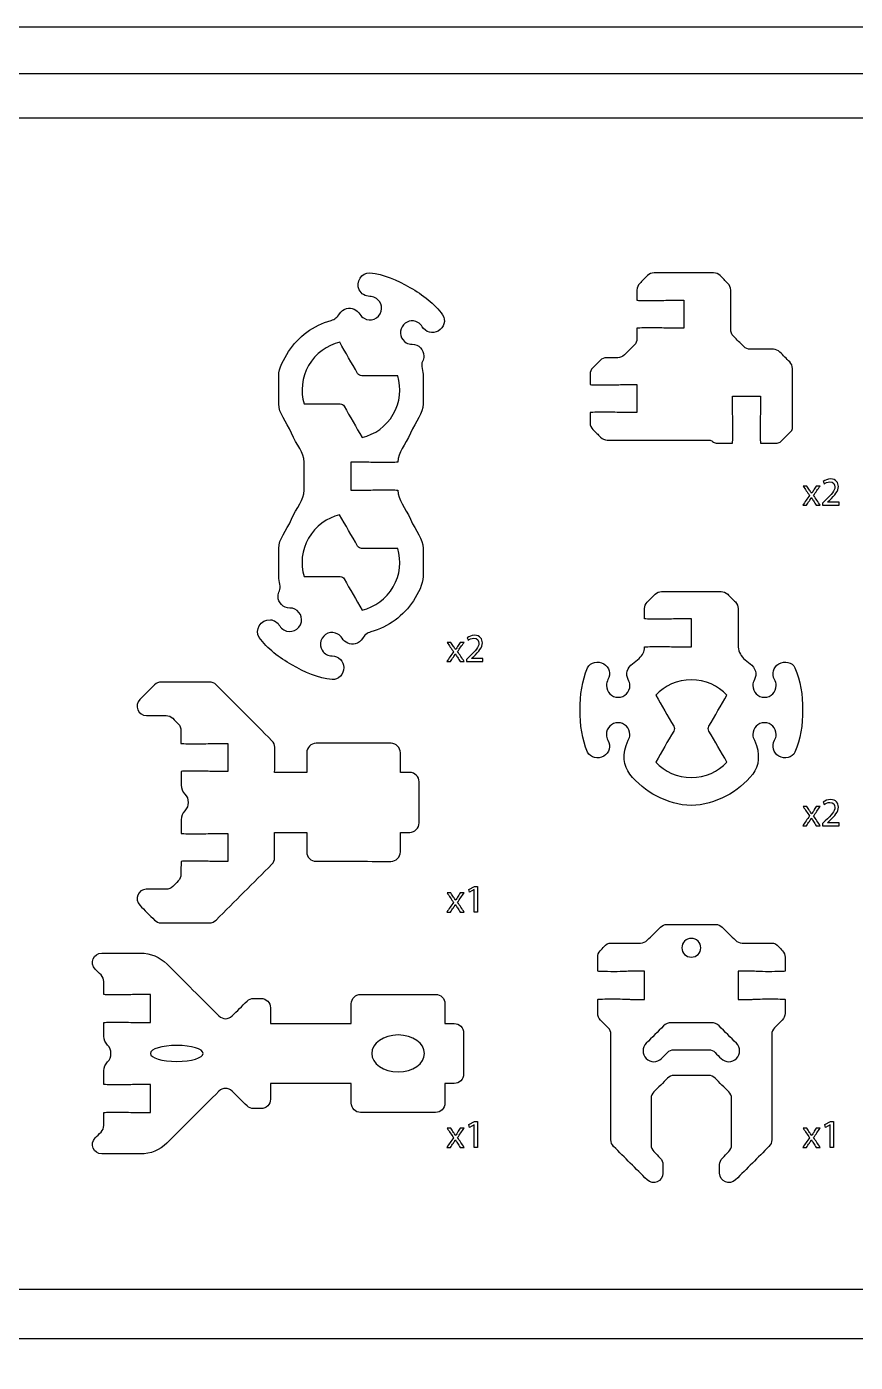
# Model space of a CAD drawing. Extents: x 0 to 465, y 0 to 285.
# Drawn here: x 291.2 to 379.7, y 142.7 to 285.2 of the extents above; entities that cross this region are included whole.
import ezdxf

# ---------------------------------------------------------------- set-up
doc = ezdxf.new("R2010")
doc.units = 0
doc.header["$MEASUREMENT"] = 0
doc.layers.add('DEFAULT', color=18, linetype='CONTINUOUS')

msp = doc.modelspace()

# ---------------------------------------------------------------- linework, layer by layer
at = {"layer": 'DEFAULT', "color": 18}
for points in [[(465.18, 0.18), (0.18, 0.18), (0.18, 285.18), (465.18, 285.18)], [(460.18, 145.18), (5.18, 145.18), (5.18, 280.18), (460.18, 280.18)], [(455.18, 150.45), (80.18, 150.45), (80.18, 275.45), (455.18, 275.45)], [(338.98, 193.11), (338.97, 193.11), (338.49, 192.85), (338.42, 193.13), (339.02, 193.45), (339.34, 193.45), (339.34, 190.7), (338.98, 190.7)], [(338.98, 168), (338.97, 168), (338.49, 167.74), (338.42, 168.03), (339.02, 168.35), (339.34, 168.35), (339.34, 165.6), (338.98, 165.6)], [(376.99, 168), (376.98, 168), (376.5, 167.74), (376.43, 168.03), (377.03, 168.35), (377.35, 168.35), (377.35, 165.6), (376.99, 165.6)]]:
    msp.add_lwpolyline(points, close=True, dxfattribs=at)
at = {"layer": 'DEFAULT', "color": 1}
for points, knots in [([(335.61, 254.42), (334.76, 255.64), (333.5, 256.57), (332.13, 257.36), (330.76, 258.15), (329.33, 258.78), (327.84, 258.91), (326.97, 258.98), (326.31, 257.97), (326.72, 257.1), (326.92, 256.67), (327.38, 256.4), (327.85, 256.4), (328.24, 256.4), (328.62, 256.22), (328.88, 255.84), (329.08, 255.54), (329.15, 255.16), (329.05, 254.81), (328.81, 254), (327.9, 253.67), (327.22, 254.07), (327.03, 254.17), (326.88, 254.32), (326.78, 254.49), (326.47, 254.98), (325.91, 255.27), (325.36, 255.11), (325.01, 255.01), (324.76, 254.81), (324.61, 254.54), (324.4, 254.21), (324.09, 253.95), (323.71, 253.84), (321.84, 253.31), (320.2, 252.11), (319.16, 250.51), (318.66, 249.73), (318.12, 248.73), (318.12, 247.93), (318.12, 246.93), (318.12, 245.93), (318.12, 244.93), (318.12, 243.86), (318.9, 243.14), (319.47, 241.82), (320.04, 240.51), (320.82, 239.79), (320.82, 238.72), (320.82, 237.72), (320.82, 236.72), (320.82, 235.72), (320.82, 234.65), (320.04, 233.92), (319.47, 232.62), (318.9, 231.3), (318.12, 230.58), (318.12, 229.51), (318.12, 228.51), (318.12, 227.51), (318.12, 226.51), (318.12, 225.99), (318.39, 225.34), (318.2, 224.99), (318.1, 224.82), (318.04, 224.62), (318.04, 224.4), (318.04, 223.71), (318.6, 223.15), (319.3, 223.15), (319.66, 223.15), (320.03, 222.99), (320.28, 222.67), (320.51, 222.39), (320.6, 222.02), (320.53, 221.67), (320.35, 220.78), (319.38, 220.4), (318.67, 220.82), (318.48, 220.92), (318.34, 221.07), (318.23, 221.24), (318.01, 221.6), (317.64, 221.87), (317.22, 221.9), (316.16, 221.96), (315.52, 220.78), (316.04, 220.02), (316.89, 218.79), (318.16, 217.87), (319.52, 217.08), (320.89, 216.29), (322.33, 215.66), (323.81, 215.53), (324.5, 215.47), (325.06, 216.1), (325.06, 216.79), (325.06, 217.48), (324.5, 218.04), (323.81, 218.04), (323.41, 218.04), (323.01, 218.22), (322.75, 218.64), (322.56, 218.94), (322.51, 219.32), (322.62, 219.65), (322.87, 220.45), (323.76, 220.76), (324.44, 220.37), (324.62, 220.27), (324.77, 220.11), (324.88, 219.94), (325.18, 219.46), (325.74, 219.18), (326.29, 219.33), (326.64, 219.42), (326.89, 219.64), (327.05, 219.9), (327.25, 220.24), (327.57, 220.49), (327.95, 220.6), (329.82, 221.13), (331.46, 222.33), (332.49, 223.93), (333, 224.71), (333.53, 225.71), (333.53, 226.51), (333.53, 227.51), (333.53, 228.51), (333.53, 229.51), (333.53, 230.58), (332.75, 231.3), (332.18, 232.62), (331.61, 233.92), (330.83, 234.65), (330.83, 235.72), (330.83, 235.75), (330.04, 235.77), (329.08, 235.77), (328.11, 235.77), (327.61, 235.72), (327.33, 235.72), (326.83, 235.72), (326.33, 235.72), (325.83, 235.72), (325.83, 236.72), (325.83, 237.72), (325.83, 238.72), (326.33, 238.72), (326.83, 238.72), (327.33, 238.72), (327.61, 238.72), (328.11, 238.67), (329.08, 238.67), (330.04, 238.67), (330.83, 238.69), (330.83, 238.72), (330.83, 239.79), (331.61, 240.51), (332.18, 241.82), (332.75, 243.14), (333.53, 243.86), (333.53, 244.93), (333.53, 245.93), (333.53, 246.93), (333.53, 247.93), (333.53, 248.33), (333.27, 249.1), (333.46, 249.45), (333.56, 249.62), (333.61, 249.82), (333.61, 250.04), (333.61, 250.73), (333.05, 251.29), (332.36, 251.29), (332.14, 251.29), (331.93, 251.35), (331.73, 251.46), (331.14, 251.8), (330.93, 252.57), (331.28, 253.17), (331.62, 253.76), (332.39, 253.97), (332.98, 253.62), (333.18, 253.51), (333.34, 253.35), (333.44, 253.17), (333.79, 252.57), (334.55, 252.36), (335.15, 252.71), (335.75, 253.05), (336.01, 253.85), (335.61, 254.42)], [1, 1, 1, 1, 2, 2, 2, 3, 3, 3, 4, 4, 4, 5, 5, 5, 6, 6, 6, 7, 7, 7, 8, 8, 8, 9, 9, 9, 10, 10, 10, 11, 11, 11, 12, 12, 12, 13, 13, 13, 14, 14, 14, 22.5, 22.5, 22.5, 23.5, 23.5, 23.5, 24.5, 24.5, 24.5, 33, 33, 33, 34, 34, 34, 35, 35, 35, 43.5, 43.5, 43.5, 44.5, 44.5, 44.5, 45.5, 45.5, 45.5, 46.5, 46.5, 46.5, 47.5, 47.5, 47.5, 48.5, 48.5, 48.5, 49.5, 49.5, 49.5, 50.5, 50.5, 50.5, 51.5, 51.5, 51.5, 52.5, 52.5, 52.5, 53.5, 53.5, 53.5, 54.5, 54.5, 54.5, 55.5, 55.5, 55.5, 56.5, 56.5, 56.5, 57.5, 57.5, 57.5, 58.5, 58.5, 58.5, 59.5, 59.5, 59.5, 60.5, 60.5, 60.5, 61.5, 61.5, 61.5, 62.5, 62.5, 62.5, 63.5, 63.5, 63.5, 64.5, 64.5, 64.5, 65.5, 65.5, 65.5, 74, 74, 74, 75, 75, 75, 76, 76, 76, 77, 77, 77, 78, 78, 78, 82.26, 82.26, 82.26, 90.76, 90.76, 90.76, 95.02, 95.02, 95.02, 96.02, 96.02, 96.02, 97.02, 97.02, 97.02, 98.02, 98.02, 98.02, 99.02, 99.02, 99.02, 107.52, 107.52, 107.52, 108.52, 108.52, 108.52, 109.52, 109.52, 109.52, 110.52, 110.52, 110.52, 111.52, 111.52, 111.52, 112.52, 112.52, 112.52, 113.52, 113.52, 113.52, 114.52, 114.52, 114.52, 115.52, 115.52, 115.52, 116.52, 116.52, 116.52, 116.52]), ([(364.44, 240.91), (364.33, 241.01), (364.2, 241.08), (364.06, 241.08), (360.43, 241.08), (356.81, 241.08), (353.19, 241.08), (352.92, 241.08), (352.67, 241.19), (352.48, 241.38), (352.2, 241.65), (351.93, 241.93), (351.66, 242.2), (351.46, 242.39), (351.36, 242.64), (351.36, 242.91), (351.36, 243.27), (351.36, 243.63), (351.36, 244), (351.36, 244.02), (352.14, 244.05), (353.11, 244.05), (354.08, 244.05), (354.58, 244), (354.86, 244), (355.36, 244), (355.86, 244), (356.36, 244), (356.36, 245), (356.36, 246), (356.36, 247), (355.86, 247), (355.36, 247), (354.86, 247), (354.58, 247), (354.08, 246.95), (353.11, 246.95), (352.14, 246.95), (351.36, 246.97), (351.36, 247), (351.36, 247.36), (351.36, 247.72), (351.36, 248.08), (351.36, 248.35), (351.46, 248.6), (351.65, 248.79), (351.92, 249.05), (352.18, 249.31), (352.44, 249.57), (352.63, 249.76), (352.88, 249.86), (353.14, 249.86), (353.54, 249.86), (353.93, 249.86), (354.32, 249.86), (354.58, 249.86), (354.84, 249.97), (355.02, 250.16), (355.37, 250.5), (355.72, 250.85), (356.07, 251.2), (356.26, 251.39), (356.36, 251.64), (356.36, 251.91), (356.36, 252.27), (356.36, 252.63), (356.36, 253), (356.36, 253.02), (357.14, 253.05), (358.11, 253.05), (359.08, 253.05), (359.58, 253), (359.86, 253), (360.36, 253), (360.86, 253), (361.36, 253), (361.36, 254), (361.36, 255), (361.36, 256), (360.86, 256), (360.36, 256), (359.86, 256), (359.58, 256), (359.08, 255.95), (358.11, 255.95), (357.19, 255.95), (356.44, 255.96), (356.36, 256), (356.36, 256.36), (356.36, 256.72), (356.36, 257.08), (356.36, 257.34), (356.47, 257.6), (356.66, 257.79), (356.93, 258.06), (357.21, 258.34), (357.49, 258.62), (357.68, 258.8), (357.93, 258.91), (358.2, 258.91), (360.31, 258.91), (362.42, 258.91), (364.54, 258.91), (364.8, 258.91), (365.06, 258.8), (365.24, 258.62), (365.52, 258.34), (365.8, 258.06), (366.07, 257.79), (366.26, 257.6), (366.37, 257.34), (366.37, 257.08), (366.37, 255.68), (366.37, 254.27), (366.37, 252.87), (366.37, 252.61), (366.47, 252.35), (366.66, 252.16), (367.03, 251.79), (367.4, 251.42), (367.77, 251.05), (367.96, 250.86), (368.21, 250.76), (368.48, 250.76), (369.29, 250.76), (370.11, 250.76), (370.93, 250.76), (371.19, 250.76), (371.45, 250.65), (371.63, 250.46), (371.98, 250.11), (372.33, 249.76), (372.68, 249.41), (372.87, 249.22), (372.97, 248.97), (372.97, 248.71), (372.97, 246.6), (372.97, 244.5), (372.97, 242.4), (372.97, 242.25), (372.92, 242.11), (372.81, 242.01), (372.45, 241.65), (372.09, 241.28), (371.72, 240.92), (371.62, 240.82), (371.48, 240.76), (371.33, 240.76), (370.74, 240.76), (370.15, 240.76), (369.56, 240.76), (369.53, 240.76), (369.51, 241.54), (369.51, 242.51), (369.51, 243.48), (369.56, 243.97), (369.56, 244.26), (369.56, 244.76), (369.56, 245.26), (369.56, 245.76), (368.56, 245.76), (367.56, 245.76), (366.56, 245.76), (366.56, 245.26), (366.56, 244.76), (366.56, 244.26), (366.56, 243.97), (366.61, 243.48), (366.61, 242.51), (366.61, 241.54), (366.59, 240.76), (366.56, 240.76), (365.98, 240.76), (365.4, 240.76), (364.82, 240.76), (364.68, 240.76), (364.54, 240.81), (364.44, 240.91)], [1, 1, 1, 1, 2, 2, 2, 32.806, 32.806, 32.806, 33.806, 33.806, 33.806, 37.108902, 37.108902, 37.108902, 38.108902, 38.108902, 38.108902, 41.198902, 41.198902, 41.198902, 42.198902, 42.198902, 42.198902, 43.198902, 43.198902, 43.198902, 47.448902, 47.448902, 47.448902, 55.948902, 55.948902, 55.948902, 60.198902, 60.198902, 60.198902, 61.198902, 61.198902, 61.198902, 62.198902, 62.198902, 62.198902, 65.268902, 65.268902, 65.268902, 66.268902, 66.268902, 66.268902, 69.42334, 69.42334, 69.42334, 70.42334, 70.42334, 70.42334, 73.75034, 73.75034, 73.75034, 74.75034, 74.75034, 74.75034, 78.935705, 78.935705, 78.935705, 79.935705, 79.935705, 79.935705, 83.021705, 83.021705, 83.021705, 84.021705, 84.021705, 84.021705, 85.021705, 85.021705, 85.021705, 89.271705, 89.271705, 89.271705, 97.771705, 97.771705, 97.771705, 102.021705, 102.021705, 102.021705, 103.021705, 103.021705, 103.021705, 104.021705, 104.021705, 104.021705, 107.091705, 107.091705, 107.091705, 108.091705, 108.091705, 108.091705, 111.415107, 111.415107, 111.415107, 112.415107, 112.415107, 112.415107, 130.392107, 130.392107, 130.392107, 131.392107, 131.392107, 131.392107, 134.714802, 134.714802, 134.714802, 135.714802, 135.714802, 135.714802, 147.642802, 147.642802, 147.642802, 148.642802, 148.642802, 148.642802, 153.103941, 153.103941, 153.103941, 154.103941, 154.103941, 154.103941, 161.042941, 161.042941, 161.042941, 162.042941, 162.042941, 162.042941, 166.248815, 166.248815, 166.248815, 167.248815, 167.248815, 167.248815, 185.116815, 185.116815, 185.116815, 186.116815, 186.116815, 186.116815, 190.479669, 190.479669, 190.479669, 191.479669, 191.479669, 191.479669, 196.500669, 196.500669, 196.500669, 197.500669, 197.500669, 197.500669, 198.500669, 198.500669, 198.500669, 202.750669, 202.750669, 202.750669, 211.250669, 211.250669, 211.250669, 215.500669, 215.500669, 215.500669, 216.500669, 216.500669, 216.500669, 217.500669, 217.500669, 217.500669, 222.452669, 222.452669, 222.452669, 223.452669, 223.452669, 223.452669, 223.452669]), ([(330.34, 243.82), (329.59, 242.52), (328.37, 241.67), (327.02, 241.35), (326.38, 242.46), (325.74, 243.57), (325.1, 244.68), (325.01, 244.84), (324.85, 244.93), (324.67, 244.93), (323.38, 244.93), (322.1, 244.93), (320.82, 244.93), (320.43, 246.26), (320.56, 247.74), (321.3, 249.04), (322.05, 250.34), (323.28, 251.19), (324.63, 251.51), (325.26, 250.4), (325.9, 249.29), (326.54, 248.18), (326.63, 248.03), (326.8, 247.93), (326.98, 247.93), (328.26, 247.93), (329.54, 247.93), (330.82, 247.93), (331.22, 246.6), (331.09, 245.12), (330.34, 243.82)], [1, 1, 1, 1, 2, 2, 2, 12.903949, 12.903949, 12.903949, 13.903949, 13.903949, 13.903949, 24.803949, 24.803949, 24.803949, 25.803949, 25.803949, 25.803949, 26.803949, 26.803949, 26.803949, 37.685576, 37.685576, 37.685576, 38.685576, 38.685576, 38.685576, 49.575576, 49.575576, 49.575576, 50.575576, 50.575576, 50.575576, 50.575576]), ([(326.54, 229.76), (326.63, 229.61), (326.8, 229.51), (326.97, 229.51), (328.25, 229.51), (329.54, 229.51), (330.82, 229.51), (331.22, 228.18), (331.09, 226.7), (330.34, 225.41), (329.59, 224.1), (328.37, 223.25), (327.02, 222.94), (326.38, 224.04), (325.74, 225.15), (325.1, 226.26), (325.01, 226.42), (324.85, 226.51), (324.67, 226.51), (323.39, 226.51), (322.11, 226.51), (320.83, 226.51), (320.42, 227.84), (320.55, 229.32), (321.3, 230.62), (322.05, 231.92), (323.27, 232.77), (324.62, 233.09), (325.26, 231.98), (325.9, 230.87), (326.54, 229.76)], [10.90028, 10.90028, 10.90028, 10.90028, 11.90028, 11.90028, 11.90028, 22.80028, 22.80028, 22.80028, 23.80028, 23.80028, 23.80028, 24.80028, 24.80028, 24.80028, 35.6869, 35.6869, 35.6869, 36.6869, 36.6869, 36.6869, 47.5669, 47.5669, 47.5669, 48.5669, 48.5669, 48.5669, 49.5669, 49.5669, 49.5669, 60.46718, 60.46718, 60.46718, 60.46718]), ([(373.23, 216.76), (372.93, 217.39), (372.12, 217.56), (371.52, 217.21), (370.92, 216.87), (370.71, 216.11), (371.06, 215.51), (371.16, 215.33), (371.23, 215.11), (371.23, 214.89), (371.23, 214.19), (370.67, 213.63), (369.98, 213.63), (369.29, 213.63), (368.73, 214.19), (368.73, 214.89), (368.73, 215.11), (368.79, 215.32), (368.9, 215.51), (369.24, 216.1), (369, 216.79), (368.45, 217.21), (368.23, 217.38), (367.95, 217.57), (367.75, 217.77), (367.38, 218.14), (367.17, 218.65), (367.17, 219.18), (367.17, 220.48), (367.17, 221.79), (367.17, 223.09), (367.17, 223.36), (367.06, 223.61), (366.87, 223.8), (366.6, 224.07), (366.32, 224.35), (366.05, 224.63), (365.86, 224.81), (365.6, 224.91), (365.34, 224.91), (363.23, 224.91), (361.11, 224.91), (359, 224.91), (358.74, 224.91), (358.48, 224.81), (358.29, 224.62), (358.02, 224.35), (357.74, 224.07), (357.47, 223.79), (357.27, 223.61), (357.17, 223.35), (357.17, 223.09), (357.17, 222.73), (357.17, 222.36), (357.17, 222), (357.17, 221.98), (357.96, 221.95), (358.92, 221.95), (359.89, 221.95), (360.39, 222), (360.67, 222), (361.17, 222), (361.67, 222), (362.17, 222), (362.17, 221), (362.17, 220), (362.17, 219), (361.67, 219), (361.17, 219), (360.67, 219), (360.39, 219), (359.89, 219.05), (358.92, 219.05), (358, 219.05), (357.25, 219.03), (357.18, 219), (357.18, 218.47), (356.96, 218.14), (356.59, 217.77), (356.4, 217.57), (356.11, 217.38), (355.89, 217.21), (355.35, 216.8), (355.09, 216.1), (355.44, 215.51), (355.55, 215.32), (355.61, 215.11), (355.61, 214.89), (355.61, 214.19), (355.05, 213.63), (354.35, 213.63), (353.67, 213.63), (353.11, 214.19), (353.11, 214.89), (353.11, 215.11), (353.17, 215.33), (353.27, 215.51), (353.62, 216.11), (353.41, 216.87), (352.81, 217.21), (352.22, 217.56), (351.39, 217.39), (351.1, 216.76), (350.47, 215.41), (350.3, 213.86), (350.3, 212.28), (350.3, 210.7), (350.47, 209.13), (351.1, 207.79), (351.39, 207.16), (352.22, 206.99), (352.81, 207.33), (353.41, 207.68), (353.62, 208.44), (353.27, 209.04), (353.16, 209.23), (353.1, 209.44), (353.1, 209.66), (353.1, 210.36), (353.66, 210.92), (354.35, 210.92), (355.04, 210.92), (355.6, 210.36), (355.6, 209.66), (355.6, 209.44), (355.52, 209.23), (355.43, 209.04), (354.76, 207.56), (354.92, 206.3), (355.61, 205.42), (357.11, 203.52), (359.6, 202.17), (362.16, 202.07), (364.74, 202.17), (367.22, 203.52), (368.72, 205.42), (369.41, 206.3), (369.57, 207.56), (368.9, 209.04), (368.81, 209.23), (368.73, 209.44), (368.73, 209.66), (368.73, 210.36), (369.29, 210.92), (369.98, 210.92), (370.67, 210.92), (371.23, 210.36), (371.23, 209.66), (371.23, 209.44), (371.17, 209.23), (371.06, 209.04), (370.72, 208.44), (370.92, 207.68), (371.52, 207.33), (372.12, 206.99), (372.94, 207.16), (373.23, 207.79), (373.87, 209.13), (374.04, 210.7), (374.04, 212.28), (374.04, 213.86), (373.87, 215.41), (373.23, 216.76)], [1, 1, 1, 1, 2, 2, 2, 3, 3, 3, 4, 4, 4, 5, 5, 5, 6, 6, 6, 7, 7, 7, 8, 8, 8, 9, 9, 9, 10, 10, 10, 21.080005, 21.080005, 21.080005, 22.080005, 22.080005, 22.080005, 25.396343, 25.396343, 25.396343, 26.396343, 26.396343, 26.396343, 44.366343, 44.366343, 44.366343, 45.366343, 45.366343, 45.366343, 48.689745, 48.689745, 48.689745, 49.689745, 49.689745, 49.689745, 52.769745, 52.769745, 52.769745, 53.769745, 53.769745, 53.769745, 54.769745, 54.769745, 54.769745, 59.019745, 59.019745, 59.019745, 67.519745, 67.519745, 67.519745, 71.769745, 71.769745, 71.769745, 72.769745, 72.769745, 72.769745, 73.769745, 73.769745, 73.769745, 74.769745, 74.769745, 74.769745, 75.769745, 75.769745, 75.769745, 76.769745, 76.769745, 76.769745, 77.769745, 77.769745, 77.769745, 78.769745, 78.769745, 78.769745, 79.769745, 79.769745, 79.769745, 80.769745, 80.769745, 80.769745, 81.769745, 81.769745, 81.769745, 82.769745, 82.769745, 82.769745, 83.769745, 83.769745, 83.769745, 84.769745, 84.769745, 84.769745, 85.769745, 85.769745, 85.769745, 86.769745, 86.769745, 86.769745, 87.769745, 87.769745, 87.769745, 88.769745, 88.769745, 88.769745, 89.769745, 89.769745, 89.769745, 90.769745, 90.769745, 90.769745, 91.769745, 91.769745, 91.769745, 92.769745, 92.769745, 92.769745, 93.769745, 93.769745, 93.769745, 94.769745, 94.769745, 94.769745, 95.769745, 95.769745, 95.769745, 96.769745, 96.769745, 96.769745, 97.769745, 97.769745, 97.769745, 98.769745, 98.769745, 98.769745, 99.769745, 99.769745, 99.769745, 100.769745, 100.769745, 100.769745, 101.769745, 101.769745, 101.769745, 102.769745, 102.769745, 102.769745, 102.769745]), ([(308.09, 201.51), (308.57, 202.01), (308.57, 202.81), (308.09, 203.31), (307.84, 203.56), (307.69, 203.89), (307.69, 204.25), (307.69, 204.73), (307.69, 205.22), (307.69, 205.71), (307.69, 205.74), (308.47, 205.76), (309.44, 205.76), (310.4, 205.76), (310.9, 205.71), (311.19, 205.71), (311.69, 205.71), (312.19, 205.71), (312.69, 205.71), (312.69, 206.71), (312.69, 207.71), (312.69, 208.71), (312.19, 208.71), (311.69, 208.71), (311.19, 208.71), (310.9, 208.71), (310.4, 208.66), (309.44, 208.66), (308.47, 208.66), (307.69, 208.68), (307.68, 208.71), (307.68, 209.17), (307.68, 209.62), (307.68, 210.08), (307.68, 210.35), (307.58, 210.6), (307.39, 210.79), (307.19, 210.99), (307, 211.19), (306.8, 211.39), (306.61, 211.57), (306.36, 211.68), (306.09, 211.68), (305.39, 211.68), (304.69, 211.68), (303.99, 211.68), (303.1, 211.68), (302.65, 212.76), (303.28, 213.39), (303.81, 213.91), (304.33, 214.44), (304.86, 214.97), (305.05, 215.15), (305.3, 215.26), (305.57, 215.26), (307.29, 215.26), (309, 215.26), (310.72, 215.26), (310.99, 215.26), (311.24, 215.15), (311.43, 214.97), (313.42, 212.98), (315.41, 210.99), (317.39, 209), (317.58, 208.81), (317.69, 208.56), (317.69, 208.29), (317.69, 207.4), (317.69, 206.51), (317.68, 205.62), (318.82, 205.62), (319.96, 205.62), (321.1, 205.62), (321.1, 206.32), (321.11, 207.02), (321.11, 207.72), (321.11, 208.27), (321.55, 208.72), (322.11, 208.72), (324.77, 208.72), (327.44, 208.72), (330.11, 208.72), (330.66, 208.72), (331.1, 208.27), (331.1, 207.72), (331.1, 207.02), (331.1, 206.32), (331.1, 205.62), (331.44, 205.62), (331.77, 205.62), (332.1, 205.61), (332.65, 205.61), (333.1, 205.17), (333.1, 204.62), (333.1, 203.15), (333.1, 201.69), (333.1, 200.22), (333.1, 199.67), (332.65, 199.22), (332.1, 199.22), (331.77, 199.22), (331.44, 199.22), (331.1, 199.22), (331.1, 198.52), (331.1, 197.82), (331.1, 197.13), (331.1, 196.57), (330.65, 196.12), (330.1, 196.12), (327.43, 196.13), (324.77, 196.13), (322.1, 196.13), (321.55, 196.13), (321.1, 196.58), (321.1, 197.13), (321.1, 197.83), (321.1, 198.53), (321.1, 199.22), (319.96, 199.22), (318.82, 199.22), (317.68, 199.22), (317.68, 198.33), (317.68, 197.43), (317.68, 196.53), (317.68, 196.26), (317.58, 196.01), (317.39, 195.82), (315.4, 193.83), (313.41, 191.84), (311.43, 189.86), (311.24, 189.67), (310.98, 189.56), (310.72, 189.56), (309, 189.56), (307.28, 189.56), (305.56, 189.56), (305.3, 189.56), (305.05, 189.67), (304.86, 189.86), (304.33, 190.38), (303.8, 190.91), (303.28, 191.44), (302.65, 192.07), (303.09, 193.14), (303.98, 193.14), (304.69, 193.14), (305.39, 193.14), (306.09, 193.14), (306.36, 193.14), (306.61, 193.25), (306.8, 193.44), (307, 193.63), (307.19, 193.83), (307.39, 194.03), (307.58, 194.22), (307.68, 194.47), (307.68, 194.74), (307.68, 195.2), (307.68, 195.65), (307.69, 196.11), (307.69, 196.14), (308.47, 196.16), (309.44, 196.16), (310.4, 196.16), (310.9, 196.11), (311.19, 196.11), (311.69, 196.11), (312.19, 196.11), (312.69, 196.11), (312.69, 197.11), (312.69, 198.11), (312.69, 199.11), (312.19, 199.11), (311.69, 199.11), (311.19, 199.11), (310.9, 199.11), (310.4, 199.06), (309.44, 199.06), (308.47, 199.06), (307.69, 199.09), (307.69, 199.11), (307.69, 199.6), (307.69, 200.09), (307.69, 200.57), (307.69, 200.93), (307.84, 201.26), (308.09, 201.51)], [1, 1, 1, 1, 2, 2, 2, 3, 3, 3, 7.144, 7.144, 7.144, 8.144, 8.144, 8.144, 9.144, 9.144, 9.144, 13.394, 13.394, 13.394, 21.894, 21.894, 21.894, 26.144, 26.144, 26.144, 27.144, 27.144, 27.144, 28.154, 28.154, 28.154, 32.052, 32.052, 32.052, 33.052, 33.052, 33.052, 35.420818, 35.420818, 35.420818, 36.420818, 36.420818, 36.420818, 42.387818, 42.387818, 42.387818, 43.387818, 43.387818, 43.387818, 49.724202, 49.724202, 49.724202, 50.724202, 50.724202, 50.724202, 65.336202, 65.336202, 65.336202, 66.336202, 66.336202, 66.336202, 90.247725, 90.247725, 90.247725, 91.247725, 91.247725, 91.247725, 98.831729, 98.831729, 98.831729, 108.521729, 108.521729, 108.521729, 114.481738, 114.481738, 114.481738, 115.481738, 115.481738, 115.481738, 138.160738, 138.160738, 138.160738, 139.160738, 139.160738, 139.160738, 145.120738, 145.120738, 145.120738, 147.940752, 147.940752, 147.940752, 148.940752, 148.940752, 148.940752, 161.391752, 161.391752, 161.391752, 162.391752, 162.391752, 162.391752, 165.211752, 165.211752, 165.211752, 171.15176, 171.15176, 171.15176, 172.15176, 172.15176, 172.15176, 194.821762, 194.821762, 194.821762, 195.821762, 195.821762, 195.821762, 201.761762, 201.761762, 201.761762, 211.451762, 211.451762, 211.451762, 219.096762, 219.096762, 219.096762, 220.096762, 220.096762, 220.096762, 244.009699, 244.009699, 244.009699, 245.009699, 245.009699, 245.009699, 259.620699, 259.620699, 259.620699, 260.620699, 260.620699, 260.620699, 266.957083, 266.957083, 266.957083, 267.957083, 267.957083, 267.957083, 273.934083, 273.934083, 273.934083, 274.934083, 274.934083, 274.934083, 277.303611, 277.303611, 277.303611, 278.303611, 278.303611, 278.303611, 282.212611, 282.212611, 282.212611, 283.212611, 283.212611, 283.212611, 284.212611, 284.212611, 284.212611, 288.462611, 288.462611, 288.462611, 296.962611, 296.962611, 296.962611, 301.212611, 301.212611, 301.212611, 302.212611, 302.212611, 302.212611, 303.212611, 303.212611, 303.212611, 307.357611, 307.357611, 307.357611, 308.357611, 308.357611, 308.357611, 308.357611]), ([(364.04, 210.03), (364.69, 208.92), (365.33, 207.81), (365.97, 206.7), (365.01, 205.7), (363.67, 205.06), (362.17, 205.06), (360.67, 205.06), (359.32, 205.7), (358.37, 206.71), (359.01, 207.82), (359.65, 208.93), (360.29, 210.03), (360.38, 210.19), (360.38, 210.38), (360.29, 210.54), (359.65, 211.64), (359.01, 212.75), (358.37, 213.86), (359.32, 214.87), (360.67, 215.5), (362.17, 215.5), (363.67, 215.5), (365.01, 214.87), (365.97, 213.87), (365.33, 212.76), (364.69, 211.65), (364.04, 210.54), (363.96, 210.38), (363.96, 210.19), (364.04, 210.03)], [1, 1, 1, 1, 11.90028, 11.90028, 11.90028, 12.90028, 12.90028, 12.90028, 13.90028, 13.90028, 13.90028, 24.7869, 24.7869, 24.7869, 25.7869, 25.7869, 25.7869, 36.664859, 36.664859, 36.664859, 37.664859, 37.664859, 37.664859, 38.664859, 38.664859, 38.664859, 49.565139, 49.565139, 49.565139, 50.565139, 50.565139, 50.565139, 50.565139]), ([(368.67, 184.4), (368.95, 184.4), (369.45, 184.35), (370.42, 184.35), (371.38, 184.35), (372.17, 184.38), (372.17, 184.4), (372.17, 184.9), (372.17, 185.39), (372.17, 185.89), (372.17, 186.15), (372.07, 186.4), (371.89, 186.58), (371.75, 186.73), (371.61, 186.89), (371.49, 187.04), (371.3, 187.27), (371.01, 187.41), (370.71, 187.41), (369.67, 187.41), (368.63, 187.41), (367.58, 187.41), (367.32, 187.41), (367.06, 187.51), (366.87, 187.7), (366.41, 188.17), (365.94, 188.63), (365.47, 189.1), (365.28, 189.29), (365.03, 189.39), (364.77, 189.39), (363.03, 189.39), (361.3, 189.39), (359.57, 189.39), (359.31, 189.39), (359.05, 189.29), (358.86, 189.1), (358.39, 188.63), (357.93, 188.17), (357.46, 187.7), (357.27, 187.51), (357.02, 187.41), (356.75, 187.41), (355.71, 187.41), (354.66, 187.41), (353.62, 187.41), (353.32, 187.41), (353.04, 187.27), (352.85, 187.04), (352.72, 186.88), (352.58, 186.72), (352.44, 186.57), (352.26, 186.39), (352.17, 186.15), (352.17, 185.89), (352.17, 185.4), (352.17, 184.9), (352.17, 184.4), (352.17, 184.38), (352.95, 184.35), (353.91, 184.35), (354.88, 184.35), (355.38, 184.4), (355.67, 184.4), (356.17, 184.4), (356.67, 184.4), (357.17, 184.4), (357.17, 183.4), (357.17, 182.4), (357.17, 181.4), (356.67, 181.4), (356.17, 181.4), (355.67, 181.4), (355.38, 181.4), (354.88, 181.45), (353.91, 181.45), (352.95, 181.45), (352.17, 181.43), (352.17, 181.4), (352.17, 180.9), (352.17, 180.4), (352.17, 179.9), (352.17, 179.63), (352.27, 179.38), (352.46, 179.19), (352.73, 178.92), (353.01, 178.64), (353.29, 178.36), (353.48, 178.18), (353.58, 177.92), (353.58, 177.66), (353.58, 173.91), (353.58, 170.16), (353.58, 166.41), (353.58, 166.15), (353.69, 165.9), (353.87, 165.71), (355.06, 164.52), (356.25, 163.33), (357.44, 162.15), (358.07, 161.51), (359.14, 161.96), (359.14, 162.85), (359.14, 163.16), (359.14, 163.46), (359.14, 163.77), (359.14, 164.03), (359.04, 164.28), (358.85, 164.47), (358.62, 164.7), (358.4, 164.93), (358.17, 165.16), (357.98, 165.34), (357.87, 165.6), (357.87, 165.86), (357.87, 167.51), (357.87, 169.17), (357.87, 170.82), (357.87, 171.09), (357.98, 171.34), (358.17, 171.53), (358.65, 172.01), (359.14, 172.5), (359.62, 172.98), (359.81, 173.17), (360.07, 173.28), (360.33, 173.28), (361.56, 173.28), (362.78, 173.28), (364, 173.28), (364.27, 173.28), (364.52, 173.17), (364.71, 172.98), (365.2, 172.5), (365.68, 172.01), (366.17, 171.53), (366.36, 171.34), (366.46, 171.09), (366.46, 170.82), (366.46, 169.17), (366.46, 167.51), (366.46, 165.86), (366.46, 165.6), (366.36, 165.34), (366.17, 165.16), (365.94, 164.93), (365.71, 164.7), (365.49, 164.47), (365.3, 164.28), (365.19, 164.03), (365.19, 163.77), (365.19, 163.46), (365.19, 163.16), (365.19, 162.85), (365.19, 161.96), (366.27, 161.51), (366.9, 162.15), (368.09, 163.33), (369.28, 164.52), (370.46, 165.71), (370.65, 165.9), (370.76, 166.15), (370.76, 166.41), (370.76, 170.16), (370.76, 173.91), (370.76, 177.66), (370.76, 177.92), (370.86, 178.18), (371.05, 178.36), (371.33, 178.64), (371.6, 178.92), (371.88, 179.19), (372.07, 179.38), (372.17, 179.63), (372.17, 179.9), (372.17, 180.4), (372.17, 180.9), (372.17, 181.4), (372.17, 181.43), (371.38, 181.45), (370.42, 181.45), (369.45, 181.45), (368.95, 181.4), (368.67, 181.4), (368.17, 181.4), (367.67, 181.4), (367.17, 181.4), (367.17, 182.4), (367.17, 183.4), (367.17, 184.4), (367.67, 184.4), (368.17, 184.4), (368.67, 184.4)], [4.25, 4.25, 4.25, 4.25, 5.25, 5.25, 5.25, 6.25, 6.25, 6.25, 10.46, 10.46, 10.46, 11.46, 11.46, 11.46, 12.46, 12.46, 12.46, 13.46, 13.46, 13.46, 22.34, 22.34, 22.34, 23.34, 23.34, 23.34, 28.954428, 28.954428, 28.954428, 29.954428, 29.954428, 29.954428, 44.684428, 44.684428, 44.684428, 45.684428, 45.684428, 45.684428, 51.298856, 51.298856, 51.298856, 52.298856, 52.298856, 52.298856, 61.188856, 61.188856, 61.188856, 62.188856, 62.188856, 62.188856, 63.188856, 63.188856, 63.188856, 64.188856, 64.188856, 64.188856, 68.408856, 68.408856, 68.408856, 69.408856, 69.408856, 69.408856, 70.408856, 70.408856, 70.408856, 74.658856, 74.658856, 74.658856, 83.158856, 83.158856, 83.158856, 87.408856, 87.408856, 87.408856, 88.408856, 88.408856, 88.408856, 89.408856, 89.408856, 89.408856, 93.678856, 93.678856, 93.678856, 94.678856, 94.678856, 94.678856, 98.002258, 98.002258, 98.002258, 99.002258, 99.002258, 99.002258, 130.873258, 130.873258, 130.873258, 131.873258, 131.873258, 131.873258, 146.163887, 146.163887, 146.163887, 147.163887, 147.163887, 147.163887, 149.753887, 149.753887, 149.753887, 150.753887, 150.753887, 150.753887, 153.4904, 153.4904, 153.4904, 154.4904, 154.4904, 154.4904, 168.5504, 168.5504, 168.5504, 169.5504, 169.5504, 169.5504, 175.391102, 175.391102, 175.391102, 176.391102, 176.391102, 176.391102, 186.801102, 186.801102, 186.801102, 187.801102, 187.801102, 187.801102, 193.641804, 193.641804, 193.641804, 194.641804, 194.641804, 194.641804, 208.701804, 208.701804, 208.701804, 209.701804, 209.701804, 209.701804, 212.445378, 212.445378, 212.445378, 213.445378, 213.445378, 213.445378, 216.035378, 216.035378, 216.035378, 217.035378, 217.035378, 217.035378, 231.318935, 231.318935, 231.318935, 232.318935, 232.318935, 232.318935, 264.189935, 264.189935, 264.189935, 265.189935, 265.189935, 265.189935, 268.513337, 268.513337, 268.513337, 269.513337, 269.513337, 269.513337, 273.783337, 273.783337, 273.783337, 274.783337, 274.783337, 274.783337, 275.783337, 275.783337, 275.783337, 280.033337, 280.033337, 280.033337, 288.533337, 288.533337, 288.533337, 292.783337, 292.783337, 292.783337, 292.783337]), ([(362.17, 187.91), (362.72, 187.91), (363.18, 187.46), (363.18, 186.9), (363.18, 186.35), (362.72, 185.9), (362.17, 185.9), (361.61, 185.9), (361.16, 186.35), (361.16, 186.9), (361.16, 187.46), (361.61, 187.91), (362.17, 187.91)], [1, 1, 1, 1, 2, 2, 2, 3, 3, 3, 4, 4, 4, 5, 5, 5, 5]), ([(336.86, 178.82), (336.53, 178.82), (336.19, 178.82), (335.86, 178.82), (335.86, 179.53), (335.86, 180.23), (335.86, 180.93), (335.86, 181.48), (335.42, 181.93), (334.86, 181.93), (332.2, 181.93), (329.53, 181.93), (326.86, 181.93), (326.31, 181.93), (325.86, 181.48), (325.86, 180.93), (325.86, 180.23), (325.86, 179.53), (325.86, 178.82), (322.99, 178.82), (320.11, 178.82), (317.23, 178.82), (317.23, 179.38), (317.23, 179.94), (317.23, 180.5), (317.23, 181.05), (316.78, 181.5), (316.23, 181.5), (315.97, 181.5), (315.7, 181.5), (315.44, 181.5), (315.17, 181.5), (314.92, 181.4), (314.73, 181.21), (314.2, 180.68), (313.67, 180.15), (313.14, 179.63), (312.75, 179.24), (312.12, 179.24), (311.73, 179.63), (309.88, 181.47), (308.04, 183.32), (306.19, 185.17), (305.44, 185.92), (304.42, 186.34), (303.36, 186.34), (301.98, 186.34), (300.6, 186.34), (299.23, 186.34), (298.34, 186.34), (297.89, 185.26), (298.52, 184.63), (298.73, 184.42), (298.94, 184.21), (299.15, 184), (299.34, 183.81), (299.44, 183.56), (299.44, 183.29), (299.44, 182.83), (299.44, 182.37), (299.44, 181.91), (299.51, 181.89), (300.27, 181.87), (301.19, 181.87), (302.15, 181.87), (302.65, 181.92), (302.94, 181.92), (303.44, 181.92), (303.94, 181.92), (304.44, 181.91), (304.44, 180.92), (304.44, 179.92), (304.44, 178.92), (303.94, 178.92), (303.44, 178.92), (302.94, 178.92), (302.65, 178.92), (302.15, 178.97), (301.19, 178.97), (300.22, 178.97), (299.44, 178.95), (299.44, 178.92), (299.44, 178.43), (299.44, 177.94), (299.44, 177.46), (299.44, 177.1), (299.6, 176.77), (299.84, 176.52), (300.32, 176.02), (300.32, 175.22), (299.84, 174.72), (299.6, 174.47), (299.44, 174.14), (299.44, 173.78), (299.44, 173.3), (299.44, 172.81), (299.44, 172.32), (299.51, 172.29), (300.27, 172.27), (301.19, 172.27), (302.15, 172.27), (302.65, 172.32), (302.94, 172.32), (303.44, 172.32), (303.94, 172.32), (304.44, 172.32), (304.44, 171.32), (304.44, 170.32), (304.44, 169.32), (303.94, 169.32), (303.44, 169.32), (302.94, 169.32), (302.65, 169.32), (302.15, 169.37), (301.19, 169.37), (300.22, 169.37), (299.44, 169.35), (299.44, 169.32), (299.44, 168.86), (299.44, 168.4), (299.44, 167.94), (299.44, 167.68), (299.33, 167.43), (299.15, 167.24), (298.94, 167.03), (298.73, 166.82), (298.52, 166.61), (297.89, 165.98), (298.33, 164.9), (299.23, 164.9), (300.6, 164.9), (301.98, 164.9), (303.36, 164.9), (304.42, 164.9), (305.43, 165.32), (306.18, 166.07), (308.03, 167.92), (309.88, 169.77), (311.73, 171.61), (312.11, 172), (312.75, 172), (313.14, 171.61), (313.67, 171.08), (314.2, 170.56), (314.73, 170.03), (314.91, 169.84), (315.17, 169.74), (315.43, 169.74), (315.7, 169.74), (315.96, 169.74), (316.23, 169.74), (316.78, 169.74), (317.23, 170.18), (317.23, 170.74), (317.23, 171.3), (317.23, 171.86), (317.23, 172.41), (318.97, 172.41), (320.71, 172.41), (322.44, 172.41), (322.44, 172.42), (322.44, 172.43), (322.44, 172.43), (323.58, 172.43), (324.72, 172.43), (325.86, 172.43), (325.86, 171.73), (325.86, 171.03), (325.86, 170.34), (325.86, 169.78), (326.31, 169.33), (326.86, 169.33), (329.53, 169.33), (332.19, 169.33), (334.86, 169.33), (335.41, 169.33), (335.86, 169.78), (335.86, 170.33), (335.86, 171.03), (335.86, 171.73), (335.86, 172.43), (336.19, 172.43), (336.53, 172.43), (336.86, 172.43), (337.41, 172.43), (337.86, 172.88), (337.86, 173.43), (337.86, 174.89), (337.86, 176.36), (337.86, 177.82), (337.86, 178.37), (337.41, 178.82), (336.86, 178.82)], [0, 0, 0, 0, 2.820018, 2.820018, 2.820018, 8.780018, 8.780018, 8.780018, 9.780018, 9.780018, 9.780018, 32.460018, 32.460018, 32.460018, 33.460018, 33.460018, 33.460018, 39.420026, 39.420026, 39.420026, 63.880026, 63.880026, 63.880026, 68.635026, 68.635026, 68.635026, 69.635026, 69.635026, 69.635026, 71.893026, 71.893026, 71.893026, 72.893026, 72.893026, 72.893026, 79.24992, 79.24992, 79.24992, 80.24992, 80.24992, 80.24992, 102.462972, 102.462972, 102.462972, 103.462972, 103.462972, 103.462972, 115.172972, 115.172972, 115.172972, 116.172972, 116.172972, 116.172972, 118.718557, 118.718557, 118.718557, 119.718557, 119.718557, 119.718557, 123.628557, 123.628557, 123.628557, 124.628557, 124.628557, 124.628557, 125.628557, 125.628557, 125.628557, 129.878569, 129.878569, 129.878569, 138.378569, 138.378569, 138.378569, 142.628569, 142.628569, 142.628569, 143.628569, 143.628569, 143.628569, 144.642711, 144.642711, 144.642711, 148.782711, 148.782711, 148.782711, 149.782711, 149.782711, 149.782711, 150.782711, 150.782711, 150.782711, 151.782711, 151.782711, 151.782711, 155.932711, 155.932711, 155.932711, 156.932711, 156.932711, 156.932711, 157.932711, 157.932711, 157.932711, 162.182711, 162.182711, 162.182711, 170.682711, 170.682711, 170.682711, 174.932711, 174.932711, 174.932711, 175.932711, 175.932711, 175.932711, 176.932711, 176.932711, 176.932711, 180.832711, 180.832711, 180.832711, 181.832711, 181.832711, 181.832711, 184.364153, 184.364153, 184.364153, 185.364153, 185.364153, 185.364153, 197.074153, 197.074153, 197.074153, 198.074153, 198.074153, 198.074153, 220.284378, 220.284378, 220.284378, 221.284378, 221.284378, 221.284378, 227.648343, 227.648343, 227.648343, 228.648343, 228.648343, 228.648343, 230.923343, 230.923343, 230.923343, 231.923343, 231.923343, 231.923343, 236.678343, 236.678343, 236.678343, 251.448343, 251.448343, 251.448343, 251.498343, 251.498343, 251.498343, 261.188343, 261.188343, 261.188343, 267.128343, 267.128343, 267.128343, 268.128343, 268.128343, 268.128343, 290.798345, 290.798345, 290.798345, 291.798345, 291.798345, 291.798345, 297.738354, 297.738354, 297.738354, 300.558354, 300.558354, 300.558354, 301.558354, 301.558354, 301.558354, 314.008354, 314.008354, 314.008354, 315.008354, 315.008354, 315.008354, 315.008354]), ([(366.98, 175.09), (366.53, 174.64), (365.8, 174.63), (365.35, 175.09), (365.14, 175.3), (364.92, 175.51), (364.71, 175.73), (364.52, 175.92), (364.27, 176.02), (364, 176.02), (362.78, 176.02), (361.56, 176.02), (360.33, 176.02), (360.07, 176.02), (359.81, 175.92), (359.62, 175.73), (359.41, 175.51), (359.19, 175.3), (358.98, 175.09), (358.53, 174.63), (357.8, 174.64), (357.35, 175.09), (356.9, 175.54), (356.9, 176.26), (357.35, 176.72), (357.97, 177.33), (358.59, 177.95), (359.2, 178.57), (359.42, 178.79), (359.71, 178.91), (360.02, 178.91), (361.45, 178.91), (362.88, 178.91), (364.31, 178.91), (364.62, 178.91), (364.91, 178.79), (365.13, 178.57), (365.75, 177.95), (366.36, 177.33), (366.98, 176.72), (367.43, 176.26), (367.43, 175.54), (366.98, 175.09)], [1, 1, 1, 1, 2, 2, 2, 4.573869, 4.573869, 4.573869, 5.573869, 5.573869, 5.573869, 15.983869, 15.983869, 15.983869, 16.983869, 16.983869, 16.983869, 19.557737, 19.557737, 19.557737, 20.557737, 20.557737, 20.557737, 21.557737, 21.557737, 21.557737, 28.982359, 28.982359, 28.982359, 29.982359, 29.982359, 29.982359, 42.162359, 42.162359, 42.162359, 43.162359, 43.162359, 43.162359, 50.58698, 50.58698, 50.58698, 51.58698, 51.58698, 51.58698, 51.58698]), ([(330.86, 173.66), (329.31, 173.66), (328.05, 174.54), (328.05, 175.63), (328.05, 176.72), (329.31, 177.6), (330.86, 177.6), (332.42, 177.6), (333.68, 176.72), (333.68, 175.63), (333.68, 174.54), (332.42, 173.66), (330.86, 173.66)], [1, 1, 1, 1, 2, 2, 2, 3, 3, 3, 4, 4, 4, 5, 5, 5, 5]), ([(307.23, 174.77), (305.67, 174.77), (304.41, 175.16), (304.41, 175.63), (304.41, 176.1), (305.67, 176.49), (307.23, 176.49), (308.78, 176.49), (310.04, 176.1), (310.04, 175.63), (310.04, 175.16), (308.78, 174.77), (307.23, 174.77)], [1, 1, 1, 1, 2, 2, 2, 3, 3, 3, 4, 4, 4, 5, 5, 5, 5])]:
    msp.add_open_spline(points, degree=3, knots=knots, dxfattribs=at)
at = {"layer": 'DEFAULT', "color": 18}
for points, knots in [([(376.18, 234.12), (376.18, 234.2), (376.18, 234.27), (376.18, 234.35), (376.28, 234.44), (376.37, 234.54), (376.47, 234.63), (377.17, 235.3), (377.49, 235.66), (377.49, 236.07), (377.49, 236.35), (377.36, 236.61), (376.95, 236.61), (376.7, 236.61), (376.49, 236.48), (376.36, 236.38), (376.33, 236.46), (376.29, 236.55), (376.25, 236.64), (376.44, 236.8), (376.71, 236.92), (377.03, 236.92), (377.62, 236.92), (377.87, 236.51), (377.87, 236.12), (377.87, 235.61), (377.5, 235.2), (376.92, 234.64), (376.85, 234.57), (376.77, 234.51), (376.7, 234.43), (377.11, 234.43), (377.52, 234.43), (377.94, 234.43), (377.94, 234.33), (377.94, 234.22), (377.94, 234.12), (377.35, 234.12), (376.76, 234.12), (376.18, 234.12)], [4.978, 4.978, 4.978, 4.978, 5.626, 5.626, 5.626, 6.778709, 6.778709, 6.778709, 7.778709, 7.778709, 7.778709, 8.778709, 8.778709, 8.778709, 9.778709, 9.778709, 9.778709, 10.594151, 10.594151, 10.594151, 11.594151, 11.594151, 11.594151, 12.594151, 12.594151, 12.594151, 13.594151, 13.594151, 13.594151, 14.465944, 14.465944, 14.465944, 17.967944, 17.967944, 17.967944, 18.843944, 18.843944, 18.843944, 23.821944, 23.821944, 23.821944, 23.821944]), ([(374.51, 236.17), (374.61, 236.02), (374.71, 235.88), (374.8, 235.73), (374.88, 235.61), (374.94, 235.51), (375.01, 235.39), (375.01, 235.39), (375.02, 235.39), (375.02, 235.39), (375.09, 235.52), (375.16, 235.62), (375.23, 235.73), (375.32, 235.88), (375.42, 236.02), (375.51, 236.17), (375.65, 236.17), (375.78, 236.17), (375.92, 236.17), (375.68, 235.84), (375.45, 235.51), (375.22, 235.18), (375.46, 234.83), (375.7, 234.47), (375.94, 234.12), (375.8, 234.12), (375.65, 234.12), (375.51, 234.12), (375.41, 234.27), (375.31, 234.43), (375.21, 234.58), (375.13, 234.7), (375.07, 234.82), (374.98, 234.94), (374.92, 234.82), (374.85, 234.71), (374.77, 234.58), (374.67, 234.43), (374.57, 234.27), (374.47, 234.12), (374.34, 234.12), (374.2, 234.12), (374.06, 234.12), (374.3, 234.47), (374.55, 234.82), (374.79, 235.17), (374.56, 235.5), (374.33, 235.83), (374.1, 236.17), (374.23, 236.17), (374.37, 236.17), (374.51, 236.17)], [0, 0, 0, 0, 1.497142, 1.497142, 1.497142, 2.497142, 2.497142, 2.497142, 2.533142, 2.533142, 2.533142, 3.533142, 3.533142, 3.533142, 5.013372, 5.013372, 5.013372, 6.152372, 6.152372, 6.152372, 9.586281, 9.586281, 9.586281, 13.211957, 13.211957, 13.211957, 14.411957, 14.411957, 14.411957, 15.971588, 15.971588, 15.971588, 16.995588, 16.995588, 16.995588, 17.995588, 17.995588, 17.995588, 19.548704, 19.548704, 19.548704, 20.712704, 20.712704, 20.712704, 24.322332, 24.322332, 24.322332, 27.779461, 27.779461, 27.779461, 28.955461, 28.955461, 28.955461, 28.955461]), ([(336.5, 219.49), (336.6, 219.34), (336.69, 219.2), (336.79, 219.05), (336.87, 218.94), (336.93, 218.83), (337, 218.72), (337, 218.72), (337.01, 218.72), (337.01, 218.72), (337.08, 218.84), (337.15, 218.95), (337.22, 219.06), (337.31, 219.2), (337.41, 219.35), (337.5, 219.49), (337.64, 219.49), (337.77, 219.49), (337.9, 219.49), (337.67, 219.16), (337.44, 218.83), (337.21, 218.5), (337.45, 218.15), (337.69, 217.8), (337.93, 217.44), (337.79, 217.44), (337.64, 217.44), (337.5, 217.44), (337.4, 217.6), (337.3, 217.75), (337.2, 217.9), (337.12, 218.02), (337.05, 218.14), (336.97, 218.26), (336.91, 218.14), (336.83, 218.03), (336.76, 217.9), (336.66, 217.75), (336.56, 217.6), (336.46, 217.44), (336.33, 217.44), (336.19, 217.44), (336.05, 217.44), (336.29, 217.79), (336.54, 218.14), (336.78, 218.49), (336.55, 218.82), (336.32, 219.16), (336.09, 219.49), (336.22, 219.49), (336.36, 219.49), (336.5, 219.49)], [1.175, 1.175, 1.175, 1.175, 2.671861, 2.671861, 2.671861, 3.671861, 3.671861, 3.671861, 3.707861, 3.707861, 3.707861, 4.707861, 4.707861, 4.707861, 6.18754, 6.18754, 6.18754, 7.32754, 7.32754, 7.32754, 10.762025, 10.762025, 10.762025, 14.387701, 14.387701, 14.387701, 15.587701, 15.587701, 15.587701, 17.148171, 17.148171, 17.148171, 18.172171, 18.172171, 18.172171, 19.172171, 19.172171, 19.172171, 20.726669, 20.726669, 20.726669, 21.889669, 21.889669, 21.889669, 25.499297, 25.499297, 25.499297, 28.956425, 28.956425, 28.956425, 30.131425, 30.131425, 30.131425, 30.131425]), ([(338.17, 217.44), (338.17, 217.52), (338.17, 217.6), (338.17, 217.67), (338.27, 217.77), (338.36, 217.86), (338.46, 217.96), (339.16, 218.62), (339.48, 218.98), (339.48, 219.39), (339.48, 219.67), (339.35, 219.93), (338.94, 219.93), (338.69, 219.93), (338.48, 219.8), (338.35, 219.7), (338.32, 219.79), (338.28, 219.87), (338.24, 219.96), (338.43, 220.12), (338.7, 220.24), (339.01, 220.24), (339.61, 220.24), (339.86, 219.83), (339.86, 219.44), (339.86, 218.93), (339.49, 218.52), (338.91, 217.96), (338.84, 217.9), (338.76, 217.83), (338.69, 217.75), (339.1, 217.75), (339.51, 217.75), (339.92, 217.75), (339.92, 217.65), (339.92, 217.55), (339.92, 217.44), (339.34, 217.44), (338.75, 217.44), (338.17, 217.44)], [4.977, 4.977, 4.977, 4.977, 5.625, 5.625, 5.625, 6.778427, 6.778427, 6.778427, 7.778427, 7.778427, 7.778427, 8.778427, 8.778427, 8.778427, 9.778427, 9.778427, 9.778427, 10.594779, 10.594779, 10.594779, 11.594779, 11.594779, 11.594779, 12.594779, 12.594779, 12.594779, 13.594779, 13.594779, 13.594779, 14.467252, 14.467252, 14.467252, 17.968252, 17.968252, 17.968252, 18.843252, 18.843252, 18.843252, 23.820252, 23.820252, 23.820252, 23.820252]), ([(376.18, 199.92), (376.18, 200), (376.18, 200.07), (376.18, 200.15), (376.28, 200.24), (376.37, 200.34), (376.47, 200.43), (377.17, 201.1), (377.49, 201.46), (377.49, 201.87), (377.49, 202.15), (377.36, 202.41), (376.95, 202.41), (376.7, 202.41), (376.49, 202.28), (376.36, 202.18), (376.33, 202.26), (376.29, 202.35), (376.25, 202.44), (376.44, 202.6), (376.71, 202.72), (377.03, 202.72), (377.62, 202.72), (377.87, 202.31), (377.87, 201.92), (377.87, 201.41), (377.5, 201), (376.92, 200.44), (376.85, 200.37), (376.77, 200.31), (376.7, 200.23), (377.11, 200.23), (377.52, 200.23), (377.94, 200.23), (377.94, 200.13), (377.94, 200.02), (377.94, 199.92), (377.35, 199.92), (376.76, 199.92), (376.18, 199.92)], [4.978, 4.978, 4.978, 4.978, 5.626, 5.626, 5.626, 6.778709, 6.778709, 6.778709, 7.778709, 7.778709, 7.778709, 8.778709, 8.778709, 8.778709, 9.778709, 9.778709, 9.778709, 10.595062, 10.595062, 10.595062, 11.595062, 11.595062, 11.595062, 12.595062, 12.595062, 12.595062, 13.595062, 13.595062, 13.595062, 14.467534, 14.467534, 14.467534, 17.969534, 17.969534, 17.969534, 18.844534, 18.844534, 18.844534, 23.822534, 23.822534, 23.822534, 23.822534]), ([(374.51, 201.97), (374.61, 201.82), (374.71, 201.68), (374.8, 201.53), (374.88, 201.41), (374.94, 201.31), (375.01, 201.19), (375.01, 201.19), (375.02, 201.19), (375.02, 201.19), (375.09, 201.32), (375.16, 201.42), (375.23, 201.53), (375.32, 201.68), (375.42, 201.82), (375.51, 201.97), (375.65, 201.97), (375.78, 201.97), (375.92, 201.97), (375.68, 201.64), (375.45, 201.31), (375.22, 200.98), (375.46, 200.63), (375.7, 200.27), (375.94, 199.92), (375.8, 199.92), (375.65, 199.92), (375.51, 199.92), (375.41, 200.07), (375.31, 200.23), (375.21, 200.38), (375.13, 200.5), (375.07, 200.61), (374.98, 200.74), (374.92, 200.61), (374.85, 200.5), (374.77, 200.38), (374.67, 200.23), (374.57, 200.07), (374.47, 199.92), (374.34, 199.92), (374.2, 199.92), (374.06, 199.92), (374.3, 200.27), (374.55, 200.62), (374.79, 200.97), (374.56, 201.3), (374.33, 201.63), (374.1, 201.97), (374.23, 201.97), (374.37, 201.97), (374.51, 201.97)], [1.176, 1.176, 1.176, 1.176, 2.672308, 2.672308, 2.672308, 3.672308, 3.672308, 3.672308, 3.708308, 3.708308, 3.708308, 4.708308, 4.708308, 4.708308, 6.188538, 6.188538, 6.188538, 7.327538, 7.327538, 7.327538, 10.761447, 10.761447, 10.761447, 14.387123, 14.387123, 14.387123, 15.587123, 15.587123, 15.587123, 17.147593, 17.147593, 17.147593, 18.171593, 18.171593, 18.171593, 19.171593, 19.171593, 19.171593, 20.725551, 20.725551, 20.725551, 21.889551, 21.889551, 21.889551, 25.499178, 25.499178, 25.499178, 28.956307, 28.956307, 28.956307, 30.132307, 30.132307, 30.132307, 30.132307]), ([(336.5, 192.75), (336.6, 192.6), (336.69, 192.46), (336.79, 192.31), (336.87, 192.2), (336.93, 192.09), (337, 191.98), (337, 191.98), (337.01, 191.98), (337.01, 191.98), (337.08, 192.1), (337.15, 192.2), (337.22, 192.31), (337.31, 192.46), (337.41, 192.61), (337.5, 192.75), (337.64, 192.75), (337.77, 192.75), (337.9, 192.75), (337.67, 192.42), (337.44, 192.09), (337.21, 191.76), (337.45, 191.41), (337.69, 191.06), (337.93, 190.7), (337.79, 190.7), (337.64, 190.7), (337.5, 190.7), (337.4, 190.86), (337.3, 191.01), (337.2, 191.16), (337.12, 191.28), (337.05, 191.4), (336.97, 191.52), (336.91, 191.4), (336.83, 191.29), (336.76, 191.16), (336.66, 191.01), (336.56, 190.86), (336.46, 190.7), (336.33, 190.7), (336.19, 190.7), (336.05, 190.7), (336.29, 191.05), (336.54, 191.4), (336.78, 191.75), (336.55, 192.08), (336.32, 192.42), (336.09, 192.75), (336.22, 192.75), (336.36, 192.75), (336.5, 192.75)], [0, 0, 0, 0, 1.496861, 1.496861, 1.496861, 2.496861, 2.496861, 2.496861, 2.532861, 2.532861, 2.532861, 3.532861, 3.532861, 3.532861, 5.01254, 5.01254, 5.01254, 6.15254, 6.15254, 6.15254, 9.587025, 9.587025, 9.587025, 13.212701, 13.212701, 13.212701, 14.412701, 14.412701, 14.412701, 15.973171, 15.973171, 15.973171, 16.997171, 16.997171, 16.997171, 17.997171, 17.997171, 17.997171, 19.551669, 19.551669, 19.551669, 20.714669, 20.714669, 20.714669, 24.324297, 24.324297, 24.324297, 27.781425, 27.781425, 27.781425, 28.956425, 28.956425, 28.956425, 28.956425]), ([(336.5, 167.65), (336.6, 167.5), (336.69, 167.35), (336.79, 167.21), (336.87, 167.09), (336.93, 166.99), (337, 166.87), (337, 166.87), (337.01, 166.87), (337.01, 166.87), (337.08, 166.99), (337.15, 167.1), (337.22, 167.21), (337.31, 167.36), (337.41, 167.5), (337.5, 167.65), (337.64, 167.65), (337.77, 167.65), (337.9, 167.65), (337.67, 167.32), (337.44, 166.99), (337.21, 166.66), (337.45, 166.3), (337.69, 165.95), (337.93, 165.6), (337.79, 165.6), (337.64, 165.6), (337.5, 165.6), (337.4, 165.75), (337.3, 165.91), (337.2, 166.06), (337.12, 166.18), (337.05, 166.29), (336.97, 166.41), (336.91, 166.29), (336.83, 166.18), (336.76, 166.06), (336.66, 165.91), (336.56, 165.75), (336.46, 165.6), (336.33, 165.6), (336.19, 165.6), (336.05, 165.6), (336.29, 165.95), (336.54, 166.29), (336.78, 166.64), (336.55, 166.98), (336.32, 167.31), (336.09, 167.65), (336.22, 167.65), (336.36, 167.65), (336.5, 167.65)], [1.175, 1.175, 1.175, 1.175, 2.672694, 2.672694, 2.672694, 3.672694, 3.672694, 3.672694, 3.708694, 3.708694, 3.708694, 4.708694, 4.708694, 4.708694, 6.188373, 6.188373, 6.188373, 7.328373, 7.328373, 7.328373, 10.762859, 10.762859, 10.762859, 14.388534, 14.388534, 14.388534, 15.588534, 15.588534, 15.588534, 17.148166, 17.148166, 17.148166, 18.172166, 18.172166, 18.172166, 19.172166, 19.172166, 19.172166, 20.725822, 20.725822, 20.725822, 21.888822, 21.888822, 21.888822, 25.49845, 25.49845, 25.49845, 28.955579, 28.955579, 28.955579, 30.130579, 30.130579, 30.130579, 30.130579]), ([(374.51, 167.65), (374.61, 167.5), (374.71, 167.35), (374.8, 167.21), (374.88, 167.09), (374.94, 166.99), (375.01, 166.87), (375.01, 166.87), (375.02, 166.87), (375.02, 166.87), (375.09, 166.99), (375.16, 167.1), (375.23, 167.21), (375.32, 167.36), (375.42, 167.5), (375.51, 167.65), (375.65, 167.65), (375.78, 167.65), (375.92, 167.65), (375.68, 167.32), (375.45, 166.99), (375.22, 166.66), (375.46, 166.3), (375.7, 165.95), (375.94, 165.6), (375.8, 165.6), (375.65, 165.6), (375.51, 165.6), (375.41, 165.75), (375.31, 165.91), (375.21, 166.06), (375.13, 166.18), (375.07, 166.29), (374.98, 166.41), (374.92, 166.29), (374.85, 166.18), (374.77, 166.06), (374.67, 165.91), (374.57, 165.75), (374.47, 165.6), (374.34, 165.6), (374.2, 165.6), (374.06, 165.6), (374.3, 165.95), (374.55, 166.29), (374.79, 166.64), (374.56, 166.98), (374.33, 167.31), (374.1, 167.65), (374.23, 167.65), (374.37, 167.65), (374.51, 167.65)], [0, 0, 0, 0, 1.497142, 1.497142, 1.497142, 2.497142, 2.497142, 2.497142, 2.533142, 2.533142, 2.533142, 3.533142, 3.533142, 3.533142, 5.013372, 5.013372, 5.013372, 6.152372, 6.152372, 6.152372, 9.586281, 9.586281, 9.586281, 13.211957, 13.211957, 13.211957, 14.411957, 14.411957, 14.411957, 15.971588, 15.971588, 15.971588, 16.995588, 16.995588, 16.995588, 17.995588, 17.995588, 17.995588, 19.548704, 19.548704, 19.548704, 20.712704, 20.712704, 20.712704, 24.322332, 24.322332, 24.322332, 27.779461, 27.779461, 27.779461, 28.955461, 28.955461, 28.955461, 28.955461])]:
    msp.add_open_spline(points, degree=3, knots=knots, dxfattribs=at)

doc.saveas('drawing.dxf')
